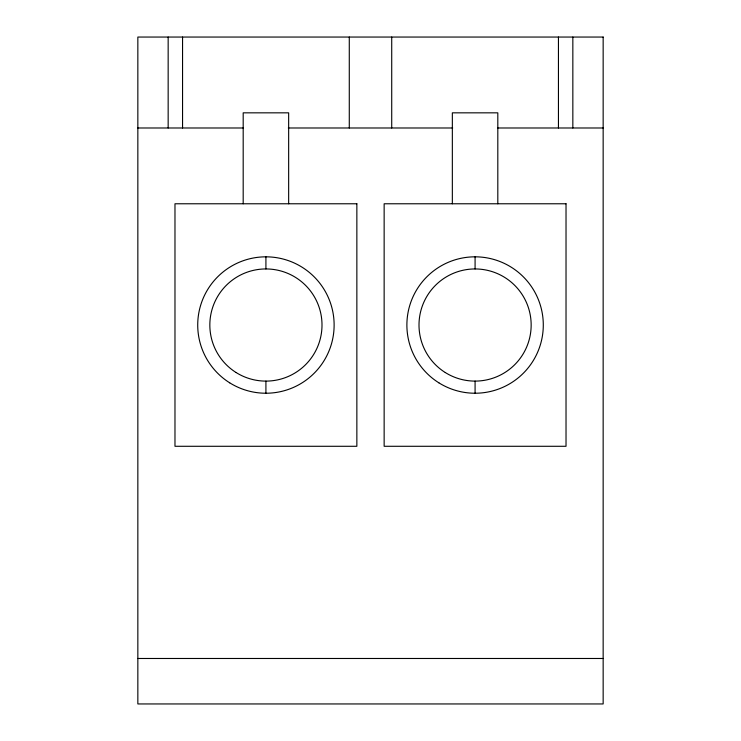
<?xml version="1.0" encoding="UTF-8"?>
<svg xmlns="http://www.w3.org/2000/svg" width="741" height="741" viewBox="0 0 741 741"><rect width="100%" height="100%" fill="white"/><g stroke="black" fill="none" stroke-linecap="round" stroke-linejoin="round"><path stroke-width="1.11" d="M137.845 127.989L243.178 127.989M288.314 127.989L452.686 127.989M497.822 127.989L603.155 127.989M137.845 658.48L603.155 658.48M572.839 37.05L572.839 127.989M558.445 37.05L558.445 127.989M497.813 203.775L497.813 112.836L452.343 112.836L452.343 203.775M475.083 256.821L475.083 268.946M475.083 381.106L475.083 393.239M391.72 37.05L391.72 127.989M349.28 37.05L349.28 127.989M288.657 203.775L288.657 112.836L243.187 112.836L243.187 203.775M265.917 256.821L265.917 268.946M265.917 381.106L265.917 393.239M182.555 37.05L182.555 127.989M168.161 37.05L168.161 127.989M603.155 37.05L137.845 37.05L137.845 703.95L603.155 703.95L603.155 37.05M356.856 203.775L174.978 203.775L174.978 446.286L356.856 446.286L356.856 203.775M566.022 203.775L384.144 203.775L384.144 446.286L566.022 446.286L566.022 203.775M229.682 382.81A68.209 68.209 0 0 0 334.08 327.522A68.209 68.209 0 0 0 233.999 264.759A68.209 68.209 0 0 0 229.682 382.81M236.12 372.538A56.084 56.084 0 0 0 321.965 327.077A56.084 56.084 0 0 0 239.667 275.467A56.084 56.084 0 0 0 236.12 372.538M438.848 382.81A68.209 68.209 0 0 0 543.246 327.522A68.209 68.209 0 0 0 443.155 264.759A68.209 68.209 0 0 0 438.848 382.81M445.285 372.538A56.084 56.084 0 0 0 531.121 327.077A56.084 56.084 0 0 0 448.833 275.467A56.084 56.084 0 0 0 445.285 372.538"/></g></svg>
